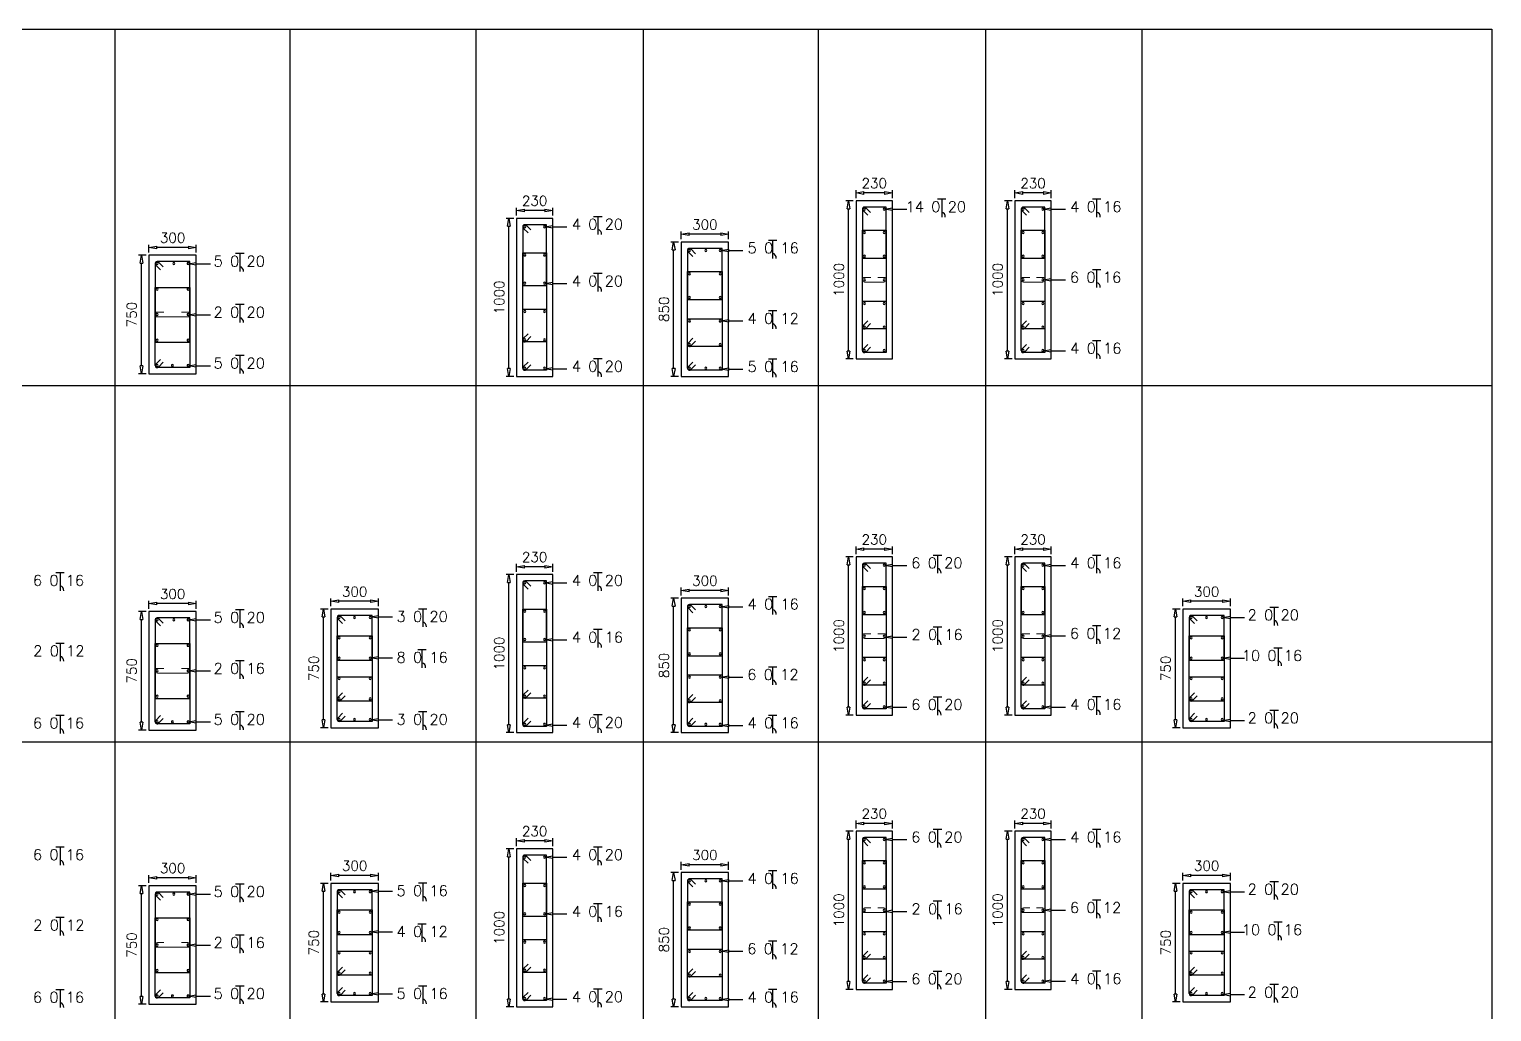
# Model space of a CAD drawing. Header units: millimetres. Extents: x 331487 to 517269, y 198509 to 399936.
# Drawn here: x 350367 to 368870, y 255423 to 267850 of the extents above; entities that cross this region are included whole.
import ezdxf

# ---------------------------------------------------------------- set-up
doc = ezdxf.new("R2010")
doc.units = ezdxf.units.MM
doc.header["$MEASUREMENT"] = 0
doc.layers.add('BEAM', color=1, linetype='Continuous', lineweight=5)
for name, color, linetype in [('COLUMN', 6, 'Continuous'), ('FOOTING', 5, 'Continuous'), ('FOOTING-SCH', 3, 'Continuous')]:
    doc.layers.add(name, color=color, linetype=linetype)
doc.styles.add('RO', font='romans.shx', dxfattribs={"height": 125})
doc.styles.add('ROMANS', font='romans.shx')

# ---------------------------------------------------------------- blocks, each defined once
blk = doc.blocks.new('_ClosedBlank')
at = {"color": 0, "linetype": 'ByBlock', "lineweight": -2}
for p, q in [((-1, 0.17), (0, 0)), ((-1, 0.17), (-1, -0.17)), ((0, 0), (-1, -0.17))]:
    blk.add_line(p, q, dxfattribs=at)

msp = doc.modelspace()

# ---------------------------------------------------------------- linework, layer by layer
at = {"color": 8, "linetype": 'Continuous'}
for p, q in [((336718, 267850), (368870, 267850)), ((336718, 263345), (368870, 263345)), ((336718, 258839), (368870, 258839))]:
    msp.add_line(p, q, dxfattribs=at)
at = {"color": 1, "linetype": 'Continuous'}
for p, q in [((361858, 265705), (361965, 265705)), ((361911, 265705), (361911, 265474)), ((363817, 265705), (363924, 265705)), ((363871, 265705), (363871, 265474)), ((357508, 265483), (357616, 265483)), ((357562, 265483), (357562, 265252)), ((359718, 265183), (359825, 265183)), ((359772, 265183), (359772, 264952)), ((352978, 265016), (353086, 265016)), ((353032, 265016), (353032, 264785)), ((363817, 264813), (363924, 264813)), ((363871, 264813), (363871, 264582)), ((357508, 264765), (357616, 264765)), ((357562, 264765), (357562, 264534)), ((352978, 264371), (353086, 264371)), ((353032, 264371), (353032, 264140)), ((359718, 264293), (359825, 264293)), ((359772, 264293), (359772, 264062)), ((363817, 263914), (363924, 263914)), ((363871, 263914), (363871, 263684)), ((352978, 263726), (353086, 263726)), ((353032, 263726), (353032, 263495)), ((357508, 263686), (357616, 263686)), ((357562, 263686), (357562, 263456)), ((359718, 263682), (359825, 263682)), ((359772, 263682), (359772, 263451)), ((361804, 261200), (361911, 261200)), ((361858, 261200), (361858, 260969)), ((363817, 261200), (363924, 261200)), ((363871, 261200), (363871, 260969)), ((350704, 260977), (350811, 260977)), ((350758, 260977), (350758, 260747)), ((357508, 260977), (357616, 260977)), ((357562, 260977), (357562, 260747)), ((355292, 260521), (355399, 260521)), ((355345, 260521), (355345, 260291)), ((359718, 260677), (359825, 260677)), ((359772, 260677), (359772, 260447)), ((366064, 260541), (366171, 260541)), ((366117, 260541), (366117, 260310)), ((352978, 260510), (353086, 260510)), ((353032, 260510), (353032, 260280)), ((357508, 260260), (357616, 260260)), ((357562, 260260), (357562, 260029)), ((361804, 260293), (361911, 260293)), ((361858, 260293), (361858, 260062)), ((363817, 260307), (363924, 260307)), ((363871, 260307), (363871, 260077)), ((350704, 260087), (350811, 260087)), ((350758, 260087), (350758, 259856)), ((355283, 260005), (355390, 260005)), ((355336, 260005), (355336, 259774)), ((366112, 260028), (366219, 260028)), ((366166, 260028), (366166, 259797)), ((352978, 259865), (353086, 259865)), ((353032, 259865), (353032, 259635)), ((359718, 259787), (359825, 259787)), ((359772, 259787), (359772, 259557)), ((361804, 259407), (361911, 259407)), ((361858, 259407), (361858, 259176)), ((363817, 259409), (363924, 259409)), ((363871, 259409), (363871, 259178)), ((366064, 259238), (366171, 259238)), ((366117, 259238), (366117, 259008)), ((350704, 259174), (350811, 259174)), ((350758, 259174), (350758, 258944)), ((352978, 259220), (353086, 259220)), ((353032, 259220), (353032, 258990)), ((355292, 259220), (355399, 259220)), ((355345, 259220), (355345, 258990)), ((357508, 259181), (357616, 259181)), ((357562, 259181), (357562, 258950)), ((359718, 259176), (359825, 259176)), ((359772, 259176), (359772, 258946)), ((361804, 257731), (361911, 257731)), ((361858, 257731), (361858, 257501)), ((363817, 257731), (363924, 257731)), ((363871, 257731), (363871, 257501)), ((350704, 257509), (350811, 257509)), ((350758, 257509), (350758, 257278)), ((357508, 257509), (357616, 257509)), ((357562, 257509), (357562, 257278)), ((359718, 257209), (359825, 257209)), ((359772, 257209), (359772, 256978)), ((352978, 257042), (353086, 257042)), ((353032, 257042), (353032, 256811)), ((355292, 257053), (355399, 257053)), ((355345, 257053), (355345, 256822)), ((366064, 257072), (366171, 257072)), ((366117, 257072), (366117, 256842)), ((361804, 256824), (361911, 256824)), ((361858, 256824), (361858, 256594)), ((363817, 256839), (363924, 256839)), ((363871, 256839), (363871, 256608)), ((357508, 256791), (357616, 256791)), ((357562, 256791), (357562, 256561)), ((350704, 256618), (350811, 256618)), ((350758, 256618), (350758, 256388)), ((355283, 256536), (355390, 256536)), ((355336, 256536), (355336, 256306)), ((366112, 256559), (366219, 256559)), ((366166, 256559), (366166, 256329)), ((352978, 256397), (353086, 256397)), ((353032, 256397), (353032, 256166)), ((359718, 256319), (359825, 256319)), ((359772, 256319), (359772, 256088)), ((361804, 255938), (361911, 255938)), ((361858, 255938), (361858, 255708)), ((363817, 255940), (363924, 255940)), ((363871, 255940), (363871, 255710)), ((350704, 255706), (350811, 255706)), ((350758, 255706), (350758, 255475)), ((352978, 255752), (353086, 255752)), ((353032, 255752), (353032, 255521)), ((355292, 255752), (355399, 255752)), ((355345, 255752), (355345, 255521)), ((357508, 255712), (357616, 255712)), ((357562, 255712), (357562, 255482)), ((359718, 255708), (359825, 255708)), ((359772, 255708), (359772, 255477)), ((366064, 255770), (366171, 255770)), ((366117, 255770), (366117, 255539))]:
    msp.add_line(p, q, dxfattribs=at)
for centre in [(361896, 265479), (363856, 265479), (357547, 265257), (359756, 264957), (353017, 264790), (357547, 264539), (363856, 264587), (353017, 264145), (359756, 264067), (363856, 263688), (353017, 263500), (357547, 263460), (359756, 263456), (361843, 260974), (363856, 260974), (350743, 260752), (357547, 260752), (353017, 260284), (355330, 260295), (359756, 260452), (366102, 260315), (357547, 260034), (361843, 260067), (363856, 260081), (350743, 259861), (355321, 259779), (366150, 259802), (353017, 259639), (359756, 259562), (361843, 259181), (363856, 259183), (353017, 258994), (355330, 258994), (366102, 259012), (350743, 258948), (357547, 258955), (359756, 258951), (361843, 257505), (363856, 257505), (350743, 257283), (357547, 257283), (359756, 256983), (353017, 256816), (355330, 256827), (366102, 256846), (361843, 256598), (363856, 256613), (350743, 256393), (357547, 256565), (355321, 256310), (366150, 256333), (353017, 256171), (359756, 256093), (361843, 255712), (363856, 255714), (350743, 255480), (353017, 255526), (355330, 255526), (357547, 255486), (359756, 255482), (366102, 255544)]:
    msp.add_arc(centre, 61.2, 355.5803, 75.6804, dxfattribs=at)
at = {"layer": 'BEAM', "ltscale": 0.05}
for p, q in [((360936, 264711), (361016, 264711)), ((360936, 264651), (361181, 264651)), ((361181, 264711), (361101, 264711)), ((362945, 264711), (363025, 264711)), ((362945, 264651), (363189, 264651)), ((363189, 264711), (363109, 264711)), ((351991, 264272), (352071, 264272)), ((352374, 264272), (352294, 264272)), ((351991, 264212), (352374, 264212)), ((360936, 260205), (361016, 260205)), ((361181, 260205), (361101, 260205)), ((362945, 260205), (363025, 260205)), ((363189, 260205), (363109, 260205)), ((360936, 260145), (361181, 260145)), ((362945, 260145), (363189, 260145)), ((351991, 259766), (352071, 259766)), ((351991, 259706), (352374, 259706)), ((352374, 259766), (352294, 259766)), ((360936, 256737), (361016, 256737)), ((360936, 256677), (361181, 256677)), ((361181, 256737), (361101, 256737)), ((362945, 256737), (363025, 256737)), ((362945, 256677), (363189, 256677)), ((363189, 256737), (363109, 256737)), ((351991, 256298), (352071, 256298)), ((352374, 256298), (352294, 256298)), ((351991, 256238), (352374, 256238))]:
    msp.add_line(p, q, dxfattribs=at)
for centre, start, end in [((360936, 264681), 90, 270), ((361181, 264681), 270, 90), ((362945, 264681), 90, 270), ((363189, 264681), 270, 90), ((351991, 264242), 90, 270), ((352374, 264242), 270, 90), ((360936, 260175), 90, 270), ((361181, 260175), 270, 90), ((362945, 260175), 90, 270), ((363189, 260175), 270, 90), ((351991, 259736), 90, 270), ((352374, 259736), 270, 90), ((360936, 256707), 90, 270), ((361181, 256707), 270, 90), ((362945, 256707), 90, 270), ((363189, 256707), 270, 90), ((351991, 256268), 90, 270), ((352374, 256268), 270, 90)]:
    msp.add_arc(centre, 30, start, end, dxfattribs=at)
at = {"layer": 'COLUMN'}
for p, q in [((361288, 265680), (360828, 265680)), ((360828, 265680), (360828, 263680)), ((361288, 263680), (361288, 265680)), ((363297, 265680), (362837, 265680)), ((362837, 265680), (362837, 263680)), ((363297, 263680), (363297, 265680)), ((356991, 265458), (356531, 265458)), ((356531, 265458), (356531, 263458)), ((356991, 263458), (356991, 265458)), ((359215, 265158), (358615, 265158)), ((358615, 265158), (358615, 263458)), ((359215, 263458), (359215, 265158)), ((352481, 264991), (351881, 264991)), ((351881, 264991), (351881, 263491)), ((352481, 263491), (352481, 264991)), ((360828, 263680), (361288, 263680)), ((362837, 263680), (363297, 263680)), ((351881, 263491), (352481, 263491)), ((356531, 263458), (356991, 263458)), ((358615, 263458), (359215, 263458)), ((361288, 261175), (360828, 261175)), ((360828, 261175), (360828, 259175)), ((361288, 259175), (361288, 261175)), ((363297, 261175), (362837, 261175)), ((362837, 261175), (362837, 259175)), ((363297, 259175), (363297, 261175)), ((356991, 260953), (356531, 260953)), ((356531, 260953), (356531, 258953)), ((356991, 258953), (356991, 260953)), ((359215, 260653), (358615, 260653)), ((358615, 260653), (358615, 258953)), ((359215, 258953), (359215, 260653)), ((352481, 260485), (351881, 260485)), ((351881, 260485), (351881, 258985)), ((352481, 258985), (352481, 260485)), ((354784, 260516), (354184, 260516)), ((354184, 260516), (354184, 259016)), ((354784, 259016), (354784, 260516)), ((365563, 260516), (364963, 260516)), ((364963, 260516), (364963, 259016)), ((365563, 259016), (365563, 260516)), ((360828, 259175), (361288, 259175)), ((362837, 259175), (363297, 259175)), ((351881, 258985), (352481, 258985)), ((354184, 259016), (354784, 259016)), ((356531, 258953), (356991, 258953)), ((358615, 258953), (359215, 258953)), ((364963, 259016), (365563, 259016)), ((361288, 257706), (360828, 257706)), ((360828, 257706), (360828, 255706)), ((361288, 255706), (361288, 257706)), ((363297, 257706), (362837, 257706)), ((362837, 257706), (362837, 255706)), ((363297, 255706), (363297, 257706)), ((356991, 257484), (356531, 257484)), ((356531, 257484), (356531, 255484)), ((356991, 255484), (356991, 257484)), ((352481, 257017), (351881, 257017)), ((351881, 257017), (351881, 255517)), ((352481, 255517), (352481, 257017)), ((354784, 257047), (354184, 257047)), ((354184, 257047), (354184, 255547)), ((354784, 255547), (354784, 257047)), ((359215, 257184), (358615, 257184)), ((358615, 257184), (358615, 255484)), ((359215, 255484), (359215, 257184)), ((365563, 257047), (364963, 257047)), ((364963, 257047), (364963, 255547)), ((365563, 255547), (365563, 257047)), ((360828, 255706), (361288, 255706)), ((362837, 255706), (363297, 255706)), ((354184, 255547), (354784, 255547)), ((364963, 255547), (365563, 255547)), ((351881, 255517), (352481, 255517)), ((356531, 255484), (356991, 255484)), ((358615, 255484), (359215, 255484))]:
    msp.add_line(p, q, dxfattribs=at)
at = {"layer": 'COLUMN', "color": 3}
for p, q in [((360908, 265575), (360908, 264953)), ((360916, 265557), (360976, 265497)), ((361208, 265600), (360933, 265600)), ((361011, 265533), (360951, 265593)), ((361208, 264953), (361208, 265600)), ((362917, 265575), (362917, 264953)), ((362924, 265557), (362984, 265497)), ((363217, 265600), (362942, 265600)), ((363019, 265533), (362959, 265593)), ((363217, 264953), (363217, 265600)), ((356611, 265353), (356611, 264608)), ((356618, 265335), (356678, 265275)), ((356911, 265378), (356636, 265378)), ((356713, 265311), (356653, 265371)), ((356911, 264608), (356911, 265378)), ((360908, 264085), (360908, 265308)), ((360908, 265308), (361208, 265308)), ((361208, 265308), (361208, 264060)), ((362917, 264085), (362917, 265308)), ((362917, 265308), (363217, 265308)), ((363217, 265308), (363217, 264060)), ((356611, 263920), (356611, 265022)), ((356611, 265022), (356911, 265022)), ((356911, 265022), (356911, 263895)), ((358695, 265053), (358695, 264431)), ((358702, 265035), (358762, 264975)), ((359135, 265078), (358720, 265078)), ((358797, 265011), (358738, 265071)), ((359135, 264431), (359135, 265078)), ((351961, 264886), (351961, 263893)), ((351968, 264868), (352028, 264808)), ((352401, 264911), (351986, 264911)), ((352063, 264844), (352003, 264903)), ((352401, 263893), (352401, 264911)), ((358695, 263863), (358695, 264786)), ((358695, 264786), (359135, 264786)), ((359135, 264786), (359135, 263838)), ((360908, 264953), (361208, 264953)), ((362917, 264953), (363217, 264953)), ((356611, 264608), (356911, 264608)), ((351961, 263596), (351961, 264585)), ((351961, 264585), (352401, 264585)), ((352401, 264585), (352401, 263571)), ((358695, 264431), (359135, 264431)), ((360908, 263785), (360908, 264411)), ((360908, 264411), (361208, 264411)), ((361208, 264411), (361208, 263760)), ((362917, 263785), (362917, 264411)), ((362917, 264411), (363217, 264411)), ((363217, 264411), (363217, 263760)), ((356611, 263563), (356611, 264309)), ((356611, 264309), (356911, 264309)), ((356911, 264309), (356911, 263538)), ((358695, 263563), (358695, 264189)), ((358695, 264189), (359135, 264189)), ((359135, 264189), (359135, 263538)), ((360916, 264103), (360976, 264163)), ((361208, 264060), (360933, 264060)), ((361011, 264127), (360951, 264067)), ((362924, 264103), (362984, 264163)), ((363217, 264060), (362942, 264060)), ((363019, 264127), (362959, 264067)), ((351961, 263893), (352401, 263893)), ((356618, 263938), (356678, 263998)), ((356911, 263895), (356636, 263895)), ((356713, 263962), (356653, 263902)), ((358702, 263881), (358762, 263941)), ((358797, 263905), (358738, 263845)), ((360916, 263803), (360976, 263863)), ((362924, 263803), (362984, 263863)), ((351968, 263613), (352028, 263673)), ((359135, 263838), (358720, 263838)), ((361208, 263760), (360933, 263760)), ((361011, 263827), (360951, 263767)), ((363217, 263760), (362942, 263760)), ((363019, 263827), (362959, 263767)), ((352401, 263571), (351986, 263571)), ((352063, 263638), (352003, 263578)), ((356618, 263581), (356678, 263641)), ((356911, 263538), (356636, 263538)), ((356713, 263605), (356653, 263545)), ((358702, 263581), (358762, 263641)), ((359135, 263538), (358720, 263538)), ((358797, 263605), (358738, 263545)), ((361208, 261095), (360933, 261095)), ((361011, 261028), (360951, 261087)), ((361208, 260448), (361208, 261095)), ((363217, 261095), (362942, 261095)), ((363019, 261028), (362959, 261087)), ((363217, 260448), (363217, 261095)), ((360908, 261070), (360908, 260448)), ((360916, 261052), (360976, 260992)), ((362917, 261070), (362917, 260448)), ((362924, 261052), (362984, 260992)), ((356611, 260848), (356611, 260102)), ((356618, 260830), (356678, 260770)), ((356911, 260873), (356636, 260873)), ((356713, 260806), (356653, 260865)), ((356911, 260102), (356911, 260873)), ((360908, 259580), (360908, 260802)), ((360908, 260802), (361208, 260802)), ((361208, 260802), (361208, 259555)), ((362917, 259580), (362917, 260802)), ((362917, 260802), (363217, 260802)), ((363217, 260802), (363217, 259555)), ((358695, 260548), (358695, 259926)), ((358702, 260530), (358762, 260470)), ((359135, 260573), (358720, 260573)), ((358797, 260506), (358738, 260565)), ((359135, 259926), (359135, 260573)), ((351961, 260380), (351961, 259387)), ((351968, 260363), (352028, 260303)), ((352401, 260405), (351986, 260405)), ((352063, 260338), (352003, 260398)), ((352401, 259387), (352401, 260405)), ((354264, 260411), (354264, 259869)), ((354271, 260393), (354331, 260333)), ((354704, 260436), (354289, 260436)), ((354366, 260369), (354307, 260428)), ((354704, 259869), (354704, 260436)), ((356611, 259415), (356611, 260516)), ((356611, 260516), (356911, 260516)), ((356911, 260516), (356911, 259390)), ((360908, 260448), (361208, 260448)), ((362917, 260448), (363217, 260448)), ((365043, 260411), (365043, 259869)), ((365050, 260393), (365110, 260333)), ((365483, 260436), (365068, 260436)), ((365145, 260369), (365085, 260428)), ((365483, 259869), (365483, 260436)), ((354264, 259378), (354264, 260178)), ((354264, 260178), (354704, 260178)), ((354704, 260178), (354704, 259353)), ((358695, 259358), (358695, 260280)), ((358695, 260280), (359135, 260280)), ((359135, 260280), (359135, 259333)), ((365043, 259378), (365043, 260178)), ((365043, 260178), (365483, 260178)), ((365483, 260178), (365483, 259353)), ((351961, 259090), (351961, 260079)), ((351961, 260079), (352401, 260079)), ((352401, 260079), (352401, 259065)), ((356611, 260102), (356911, 260102)), ((354264, 259869), (354704, 259869)), ((356611, 259058), (356611, 259803)), ((356611, 259803), (356911, 259803)), ((356911, 259803), (356911, 259033)), ((358695, 259926), (359135, 259926)), ((360908, 259280), (360908, 259906)), ((360908, 259906), (361208, 259906)), ((361208, 259906), (361208, 259255)), ((362917, 259280), (362917, 259906)), ((362917, 259906), (363217, 259906)), ((363217, 259906), (363217, 259255)), ((365043, 259869), (365483, 259869)), ((354264, 259121), (354264, 259658)), ((354264, 259658), (354704, 259658)), ((354704, 259658), (354704, 259096)), ((358695, 259058), (358695, 259684)), ((358695, 259684), (359135, 259684)), ((359135, 259684), (359135, 259033)), ((360916, 259597), (360976, 259657)), ((361011, 259622), (360951, 259562)), ((362924, 259597), (362984, 259657)), ((363019, 259622), (362959, 259562)), ((365043, 259121), (365043, 259658)), ((365043, 259658), (365483, 259658)), ((365483, 259658), (365483, 259096)), ((354271, 259396), (354331, 259456)), ((354366, 259420), (354307, 259360)), ((356618, 259432), (356678, 259492)), ((356713, 259457), (356653, 259397)), ((358702, 259375), (358762, 259435)), ((361208, 259555), (360933, 259555)), ((363217, 259555), (362942, 259555)), ((365050, 259396), (365110, 259456)), ((365145, 259420), (365085, 259360)), ((351961, 259387), (352401, 259387)), ((354704, 259353), (354289, 259353)), ((356911, 259390), (356636, 259390)), ((359135, 259333), (358720, 259333)), ((358797, 259399), (358738, 259340)), ((360916, 259297), (360976, 259357)), ((361208, 259255), (360933, 259255)), ((361011, 259322), (360951, 259262)), ((362924, 259297), (362984, 259357)), ((363217, 259255), (362942, 259255)), ((363019, 259322), (362959, 259262)), ((365483, 259353), (365068, 259353)), ((351968, 259108), (352028, 259168)), ((352401, 259065), (351986, 259065)), ((352063, 259132), (352003, 259073)), ((354271, 259138), (354331, 259198)), ((354704, 259096), (354289, 259096)), ((354366, 259162), (354307, 259103)), ((356618, 259075), (356678, 259135)), ((356713, 259099), (356653, 259040)), ((358702, 259075), (358762, 259135)), ((358797, 259099), (358738, 259040)), ((365050, 259138), (365110, 259198)), ((365483, 259096), (365068, 259096)), ((365145, 259162), (365085, 259103)), ((356911, 259033), (356636, 259033)), ((359135, 259033), (358720, 259033)), ((360908, 257601), (360908, 256979)), ((360916, 257583), (360976, 257523)), ((361208, 257626), (360933, 257626)), ((361011, 257559), (360951, 257619)), ((361208, 256979), (361208, 257626)), ((362917, 257601), (362917, 256979)), ((362924, 257583), (362984, 257523)), ((363217, 257626), (362942, 257626)), ((363019, 257559), (362959, 257619)), ((363217, 256979), (363217, 257626)), ((356611, 257379), (356611, 256634)), ((356911, 257404), (356636, 257404)), ((356713, 257337), (356653, 257397)), ((356911, 256634), (356911, 257404)), ((356618, 257361), (356678, 257301)), ((360908, 256111), (360908, 257334)), ((360908, 257334), (361208, 257334)), ((361208, 257334), (361208, 256086)), ((362917, 256111), (362917, 257334)), ((362917, 257334), (363217, 257334)), ((363217, 257334), (363217, 256086)), ((356611, 255946), (356611, 257048)), ((356611, 257048), (356911, 257048)), ((356911, 257048), (356911, 255921)), ((358695, 257079), (358695, 256457)), ((358702, 257061), (358762, 257001)), ((359135, 257104), (358720, 257104)), ((358797, 257037), (358738, 257097)), ((359135, 256457), (359135, 257104)), ((351961, 256912), (351961, 255919)), ((351968, 256894), (352028, 256834)), ((352401, 256937), (351986, 256937)), ((352063, 256870), (352003, 256930)), ((352401, 255919), (352401, 256937)), ((354264, 256942), (354264, 256401)), ((354271, 256924), (354331, 256864)), ((354704, 256967), (354289, 256967)), ((354366, 256900), (354307, 256960)), ((354704, 256401), (354704, 256967)), ((360908, 256979), (361208, 256979)), ((362917, 256979), (363217, 256979)), ((365043, 256942), (365043, 256401)), ((365050, 256924), (365110, 256864)), ((365483, 256967), (365068, 256967)), ((365145, 256900), (365085, 256960)), ((365483, 256401), (365483, 256967)), ((354264, 255909), (354264, 256710)), ((354264, 256710), (354704, 256710)), ((354704, 256710), (354704, 255884)), ((356611, 256634), (356911, 256634)), ((358695, 255889), (358695, 256812)), ((358695, 256812), (359135, 256812)), ((359135, 256812), (359135, 255864)), ((365043, 255909), (365043, 256710)), ((365043, 256710), (365483, 256710)), ((365483, 256710), (365483, 255884)), ((351961, 255622), (351961, 256611)), ((351961, 256611), (352401, 256611)), ((352401, 256611), (352401, 255597)), ((358695, 256457), (359135, 256457)), ((354264, 256401), (354704, 256401)), ((356611, 255589), (356611, 256335)), ((356611, 256335), (356911, 256335)), ((356911, 256335), (356911, 255564)), ((360908, 255811), (360908, 256438)), ((360908, 256438), (361208, 256438)), ((361208, 256438), (361208, 255786)), ((362917, 255811), (362917, 256438)), ((362917, 256438), (363217, 256438)), ((363217, 256438), (363217, 255786)), ((365043, 256401), (365483, 256401)), ((354264, 255652), (354264, 256190)), ((354264, 256190), (354704, 256190)), ((354704, 256190), (354704, 255627)), ((358695, 255589), (358695, 256216)), ((358695, 256216), (359135, 256216)), ((359135, 256216), (359135, 255564)), ((360916, 256129), (360976, 256189)), ((361208, 256086), (360933, 256086)), ((361011, 256153), (360951, 256093)), ((362924, 256129), (362984, 256189)), ((363217, 256086), (362942, 256086)), ((363019, 256153), (362959, 256093)), ((365043, 255652), (365043, 256190)), ((365043, 256190), (365483, 256190)), ((365483, 256190), (365483, 255627)), ((351961, 255919), (352401, 255919)), ((354271, 255927), (354331, 255987)), ((354366, 255951), (354307, 255892)), ((356618, 255964), (356678, 256024)), ((356911, 255921), (356636, 255921)), ((356713, 255988), (356653, 255928)), ((358702, 255907), (358762, 255967)), ((358797, 255931), (358738, 255871)), ((365050, 255927), (365110, 255987)), ((365145, 255951), (365085, 255892)), ((354271, 255670), (354331, 255730)), ((354704, 255884), (354289, 255884)), ((359135, 255864), (358720, 255864)), ((360916, 255829), (360976, 255889)), ((361208, 255786), (360933, 255786)), ((361011, 255853), (360951, 255793)), ((362924, 255829), (362984, 255889)), ((363217, 255786), (362942, 255786)), ((363019, 255853), (362959, 255793)), ((365050, 255670), (365110, 255730)), ((365483, 255884), (365068, 255884)), ((351968, 255640), (352028, 255700)), ((352401, 255597), (351986, 255597)), ((352063, 255664), (352003, 255604)), ((354704, 255627), (354289, 255627)), ((354366, 255694), (354307, 255634)), ((356618, 255607), (356678, 255667)), ((356911, 255564), (356636, 255564)), ((356713, 255631), (356653, 255571)), ((358702, 255607), (358762, 255667)), ((359135, 255564), (358720, 255564)), ((358797, 255631), (358738, 255571)), ((365483, 255627), (365068, 255627)), ((365145, 255694), (365085, 255634))]:
    msp.add_line(p, q, dxfattribs=at)
at = {"layer": 'COLUMN', "color": 4}
for points in [[(361289, 265574), (361468, 265574)], [(363298, 265574), (363476, 265574)], [(356991, 265352), (357170, 265352)], [(359216, 265052), (359394, 265052)], [(352481, 264884), (352660, 264884)], [(356991, 264634), (357170, 264634)], [(363298, 264681), (363476, 264681)], [(352481, 264239), (352660, 264239)], [(359216, 264162), (359394, 264162)], [(363298, 263783), (363476, 263783)], [(352481, 263594), (352660, 263594)], [(356991, 263555), (357170, 263555)], [(359216, 263551), (359394, 263551)], [(361289, 261068), (361468, 261068)], [(363298, 261068), (363476, 261068)], [(356991, 260846), (357170, 260846)], [(359216, 260546), (359394, 260546)], [(352481, 260379), (352660, 260379)], [(354785, 260417), (354963, 260417)], [(365564, 260409), (365742, 260409)], [(361289, 260161), (361468, 260161)], [(363298, 260176), (363476, 260176)], [(356991, 260128), (357170, 260128)], [(354785, 259901), (354963, 259901)], [(365564, 259896), (365742, 259896)], [(352481, 259734), (352660, 259734)], [(359216, 259656), (359394, 259656)], [(361289, 259275), (361468, 259275)], [(363298, 259277), (363476, 259277)], [(352481, 259089), (352660, 259089)], [(354785, 259116), (354963, 259116)], [(356991, 259049), (357170, 259049)], [(359216, 259045), (359394, 259045)], [(365564, 259107), (365742, 259107)], [(361289, 257600), (361468, 257600)], [(363298, 257600), (363476, 257600)], [(356991, 257378), (357170, 257378)], [(359216, 257078), (359394, 257078)], [(352481, 256911), (352660, 256911)], [(354785, 256949), (354963, 256949)], [(365564, 256941), (365742, 256941)], [(356991, 256660), (357170, 256660)], [(361289, 256693), (361468, 256693)], [(363298, 256708), (363476, 256708)], [(352481, 256266), (352660, 256266)], [(354785, 256432), (354963, 256432)], [(365564, 256428), (365742, 256428)], [(359216, 256188), (359394, 256188)], [(361289, 255807), (361468, 255807)], [(363298, 255809), (363476, 255809)], [(352481, 255621), (352660, 255621)], [(354785, 255648), (354963, 255648)], [(356991, 255581), (357170, 255581)], [(359216, 255577), (359394, 255577)], [(365564, 255639), (365742, 255639)]]:
    msp.add_lwpolyline(points, dxfattribs=at)
at = {"layer": 'COLUMN', "color": 3}
for centre, start, end in [((360933, 265575), 45, 180), ((360933, 265575), 90, 225), ((362942, 265575), 45, 180), ((362942, 265575), 90, 225), ((356636, 265353), 45, 180), ((356636, 265353), 90, 225), ((358720, 265053), 45, 180), ((358720, 265053), 90, 225), ((351986, 264886), 45, 180), ((351986, 264886), 90, 225), ((360933, 264085), 135, 270), ((360933, 264085), 180, 315), ((362942, 264085), 135, 270), ((362942, 264085), 180, 315), ((356636, 263920), 135, 270), ((356636, 263920), 180, 315), ((358720, 263863), 135, 270), ((358720, 263863), 180, 315), ((360933, 263785), 135, 270), ((360933, 263785), 180, 315), ((362942, 263785), 135, 270), ((362942, 263785), 180, 315), ((351986, 263596), 135, 270), ((351986, 263596), 180, 315), ((356636, 263563), 135, 270), ((356636, 263563), 180, 315), ((358720, 263563), 135, 270), ((358720, 263563), 180, 315), ((360933, 261070), 45, 180), ((360933, 261070), 90, 225), ((362942, 261070), 45, 180), ((362942, 261070), 90, 225), ((356636, 260848), 45, 180), ((356636, 260848), 90, 225), ((358720, 260548), 45, 180), ((358720, 260548), 90, 225), ((351986, 260380), 45, 180), ((351986, 260380), 90, 225), ((354289, 260411), 45, 180), ((354289, 260411), 90, 225), ((365068, 260411), 45, 180), ((365068, 260411), 90, 225), ((360933, 259580), 135, 270), ((362942, 259580), 135, 270), ((356636, 259415), 135, 270), ((356636, 259415), 180, 315), ((360933, 259580), 180, 315), ((362942, 259580), 180, 315), ((354289, 259378), 135, 270), ((354289, 259378), 180, 315), ((358720, 259358), 135, 270), ((358720, 259358), 180, 315), ((360933, 259280), 135, 270), ((360933, 259280), 180, 315), ((362942, 259280), 135, 270), ((362942, 259280), 180, 315), ((365068, 259378), 135, 270), ((365068, 259378), 180, 315), ((351986, 259090), 135, 270), ((351986, 259090), 180, 315), ((354289, 259121), 135, 270), ((354289, 259121), 180, 315), ((356636, 259058), 135, 270), ((356636, 259058), 180, 315), ((358720, 259058), 135, 270), ((358720, 259058), 180, 315), ((365068, 259121), 135, 270), ((365068, 259121), 180, 315), ((360933, 257601), 45, 180), ((360933, 257601), 90, 225), ((362942, 257601), 45, 180), ((362942, 257601), 90, 225), ((356636, 257379), 45, 180), ((356636, 257379), 90, 225), ((358720, 257079), 45, 180), ((358720, 257079), 90, 225), ((351986, 256912), 45, 180), ((351986, 256912), 90, 225), ((354289, 256942), 45, 180), ((354289, 256942), 90, 225), ((365068, 256942), 45, 180), ((365068, 256942), 90, 225), ((360933, 256111), 135, 270), ((360933, 256111), 180, 315), ((362942, 256111), 135, 270), ((362942, 256111), 180, 315), ((354289, 255909), 135, 270), ((354289, 255909), 180, 315), ((356636, 255946), 135, 270), ((356636, 255946), 180, 315), ((358720, 255889), 135, 270), ((365068, 255909), 135, 270), ((365068, 255909), 180, 315), ((358720, 255889), 180, 315), ((360933, 255811), 135, 270), ((360933, 255811), 180, 315), ((362942, 255811), 135, 270), ((362942, 255811), 180, 315), ((351986, 255622), 135, 270), ((351986, 255622), 180, 315), ((354289, 255652), 135, 270), ((354289, 255652), 180, 315), ((356636, 255589), 135, 270), ((356636, 255589), 180, 315), ((358720, 255589), 135, 270), ((358720, 255589), 180, 315), ((365068, 255652), 135, 270), ((365068, 255652), 180, 315)]:
    msp.add_arc(centre, 25, start, end, dxfattribs=at)
at = {"layer": 'COLUMN', "color": 7}
for centre, start, end in [((360933, 265575), 0, 180), ((360933, 265575), 180, 0), ((361183, 265575), 0, 180), ((361183, 265575), 180, 0), ((362942, 265575), 0, 180), ((362942, 265575), 180, 0), ((363192, 265575), 0, 180), ((363192, 265575), 180, 0), ((356636, 265353), 0, 180), ((356636, 265353), 180, 0), ((356886, 265353), 0, 180), ((356886, 265353), 180, 0), ((360933, 265280), 0, 180), ((360933, 265280), 180, 0), ((361183, 265280), 0, 180), ((361183, 265280), 180, 0), ((362942, 265280), 0, 180), ((362942, 265280), 180, 0), ((363192, 265280), 0, 180), ((363192, 265280), 180, 0), ((356636, 264995), 0, 180), ((356636, 264995), 180, 0), ((356886, 264995), 0, 180), ((356886, 264995), 180, 0), ((358720, 265053), 0, 180), ((358720, 265053), 180, 0), ((358926, 265053), 0, 180), ((358926, 265053), 180, 0), ((359110, 265053), 0, 180), ((359110, 265053), 180, 0), ((360933, 264978), 0, 180), ((360933, 264978), 180, 0), ((361183, 264978), 0, 180), ((361183, 264978), 180, 0), ((362942, 264978), 0, 180), ((362942, 264978), 180, 0), ((363192, 264978), 0, 180), ((363192, 264978), 180, 0), ((351986, 264886), 0, 180), ((351986, 264886), 180, 0), ((352198, 264886), 0, 180), ((352198, 264886), 180, 0), ((352376, 264886), 0, 180), ((352376, 264886), 180, 0), ((356636, 264637), 0, 180), ((356636, 264637), 180, 0), ((356886, 264637), 0, 180), ((356886, 264637), 180, 0), ((358720, 264758), 0, 180), ((358720, 264758), 180, 0), ((359110, 264758), 0, 180), ((359110, 264758), 180, 0), ((360933, 264680), 0, 180), ((360933, 264680), 180, 0), ((361183, 264680), 0, 180), ((361183, 264680), 180, 0), ((362942, 264680), 0, 180), ((362942, 264680), 180, 0), ((363192, 264680), 0, 180), ((363192, 264680), 180, 0), ((351986, 264563), 0, 180), ((351986, 264563), 180, 0), ((352376, 264563), 0, 180), ((352376, 264563), 180, 0), ((358720, 264456), 0, 180), ((358720, 264456), 180, 0), ((359110, 264456), 0, 180), ((359110, 264456), 180, 0), ((351986, 264241), 0, 180), ((351986, 264241), 180, 0), ((352376, 264241), 0, 180), ((352376, 264241), 180, 0), ((356636, 264279), 0, 180), ((356636, 264279), 180, 0), ((356886, 264279), 0, 180), ((356886, 264279), 180, 0), ((360933, 264382), 0, 180), ((360933, 264382), 180, 0), ((361183, 264382), 0, 180), ((361183, 264382), 180, 0), ((362942, 264382), 0, 180), ((362942, 264382), 180, 0), ((363192, 264382), 0, 180), ((363192, 264382), 180, 0), ((358720, 264160), 0, 180), ((358720, 264160), 180, 0), ((359110, 264160), 0, 180), ((359110, 264160), 180, 0), ((360933, 264083), 0, 180), ((360933, 264083), 180, 0), ((361183, 264083), 0, 180), ((361183, 264083), 180, 0), ((362942, 264083), 0, 180), ((362942, 264083), 180, 0), ((363192, 264083), 0, 180), ((363192, 264083), 180, 0), ((351986, 263918), 0, 180), ((351986, 263918), 180, 0), ((352376, 263918), 0, 180), ((352376, 263918), 180, 0), ((356636, 263921), 0, 180), ((356636, 263921), 180, 0), ((356886, 263921), 0, 180), ((356886, 263921), 180, 0), ((358720, 263861), 0, 180), ((358720, 263861), 180, 0), ((359110, 263861), 0, 180), ((359110, 263861), 180, 0), ((360933, 263785), 0, 180), ((360933, 263785), 180, 0), ((361183, 263785), 0, 180), ((361183, 263785), 180, 0), ((362942, 263785), 0, 180), ((362942, 263785), 180, 0), ((363192, 263785), 0, 180), ((363192, 263785), 180, 0), ((351986, 263596), 0, 180), ((351986, 263596), 180, 0), ((352178, 263596), 0, 180), ((352178, 263596), 180, 0), ((352376, 263596), 0, 180), ((352376, 263596), 180, 0), ((356636, 263563), 0, 180), ((356636, 263563), 180, 0), ((356886, 263563), 0, 180), ((356886, 263563), 180, 0), ((358720, 263563), 0, 180), ((358720, 263563), 180, 0), ((358926, 263563), 0, 180), ((358926, 263563), 180, 0), ((359110, 263563), 0, 180), ((359110, 263563), 180, 0), ((360933, 261070), 0, 180), ((361183, 261070), 0, 180), ((362942, 261070), 0, 180), ((363192, 261070), 0, 180), ((360933, 261070), 180, 0), ((361183, 261070), 180, 0), ((362942, 261070), 180, 0), ((363192, 261070), 180, 0), ((356636, 260848), 0, 180), ((356636, 260848), 180, 0), ((356886, 260848), 0, 180), ((356886, 260848), 180, 0), ((360933, 260775), 0, 180), ((360933, 260775), 180, 0), ((361183, 260775), 0, 180), ((361183, 260775), 180, 0), ((362942, 260775), 0, 180), ((362942, 260775), 180, 0), ((363192, 260775), 0, 180), ((363192, 260775), 180, 0), ((358720, 260548), 0, 180), ((358720, 260548), 180, 0), ((358926, 260548), 0, 180), ((358926, 260548), 180, 0), ((359110, 260548), 0, 180), ((359110, 260548), 180, 0), ((351986, 260380), 0, 180), ((351986, 260380), 180, 0), ((352198, 260380), 0, 180), ((352198, 260380), 180, 0), ((352376, 260380), 0, 180), ((352376, 260380), 180, 0), ((354289, 260411), 0, 180), ((354289, 260411), 180, 0), ((354482, 260411), 0, 180), ((354482, 260411), 180, 0), ((354679, 260411), 0, 180), ((354679, 260411), 180, 0), ((356636, 260490), 0, 180), ((356636, 260490), 180, 0), ((356886, 260490), 0, 180), ((356886, 260490), 180, 0), ((360933, 260473), 0, 180), ((360933, 260473), 180, 0), ((361183, 260473), 0, 180), ((361183, 260473), 180, 0), ((362942, 260473), 0, 180), ((362942, 260473), 180, 0), ((363192, 260473), 0, 180), ((363192, 260473), 180, 0), ((365068, 260411), 0, 180), ((365068, 260411), 180, 0), ((365261, 260411), 0, 180), ((365261, 260411), 180, 0), ((365458, 260411), 0, 180), ((365458, 260411), 180, 0), ((354289, 260153), 0, 180), ((354289, 260153), 180, 0), ((354679, 260153), 0, 180), ((354679, 260153), 180, 0), ((358720, 260253), 0, 180), ((358720, 260253), 180, 0), ((359110, 260253), 0, 180), ((359110, 260253), 180, 0), ((360933, 260175), 0, 180), ((360933, 260175), 180, 0), ((361183, 260175), 0, 180), ((361183, 260175), 180, 0), ((362942, 260175), 0, 180), ((362942, 260175), 180, 0), ((363192, 260175), 0, 180), ((363192, 260175), 180, 0), ((365068, 260153), 0, 180), ((365068, 260153), 180, 0), ((365458, 260153), 0, 180), ((365458, 260153), 180, 0), ((351986, 260058), 0, 180), ((351986, 260058), 180, 0), ((352376, 260058), 0, 180), ((352376, 260058), 180, 0), ((356636, 260132), 0, 180), ((356636, 260132), 180, 0), ((356886, 260132), 0, 180), ((356886, 260132), 180, 0), ((358720, 259951), 0, 180), ((359110, 259951), 0, 180), ((354289, 259895), 0, 180), ((354289, 259895), 180, 0), ((354679, 259895), 0, 180), ((354679, 259895), 180, 0), ((356636, 259774), 0, 180), ((356886, 259774), 0, 180), ((358720, 259951), 180, 0), ((359110, 259951), 180, 0), ((360933, 259876), 0, 180), ((360933, 259876), 180, 0), ((361183, 259876), 0, 180), ((361183, 259876), 180, 0), ((362942, 259876), 0, 180), ((362942, 259876), 180, 0), ((363192, 259876), 0, 180), ((363192, 259876), 180, 0), ((365068, 259895), 0, 180), ((365068, 259895), 180, 0), ((365458, 259895), 0, 180), ((365458, 259895), 180, 0), ((351986, 259735), 0, 180), ((351986, 259735), 180, 0), ((352376, 259735), 0, 180), ((352376, 259735), 180, 0), ((354289, 259637), 0, 180), ((354289, 259637), 180, 0), ((354679, 259637), 0, 180), ((354679, 259637), 180, 0), ((356636, 259774), 180, 0), ((356886, 259774), 180, 0), ((358720, 259654), 0, 180), ((358720, 259654), 180, 0), ((359110, 259654), 0, 180), ((359110, 259654), 180, 0), ((365068, 259637), 0, 180), ((365068, 259637), 180, 0), ((365458, 259637), 0, 180), ((365458, 259637), 180, 0), ((351986, 259413), 0, 180), ((351986, 259413), 180, 0), ((352376, 259413), 0, 180), ((352376, 259413), 180, 0), ((356636, 259416), 0, 180), ((356636, 259416), 180, 0), ((356886, 259416), 0, 180), ((356886, 259416), 180, 0), ((360933, 259578), 0, 180), ((360933, 259578), 180, 0), ((361183, 259578), 0, 180), ((361183, 259578), 180, 0), ((362942, 259578), 0, 180), ((362942, 259578), 180, 0), ((363192, 259578), 0, 180), ((363192, 259578), 180, 0), ((354289, 259379), 0, 180), ((354289, 259379), 180, 0), ((354679, 259379), 0, 180), ((354679, 259379), 180, 0), ((358720, 259356), 0, 180), ((358720, 259356), 180, 0), ((359110, 259356), 0, 180), ((359110, 259356), 180, 0), ((360933, 259280), 0, 180), ((360933, 259280), 180, 0), ((361183, 259280), 0, 180), ((361183, 259280), 180, 0), ((362942, 259280), 0, 180), ((362942, 259280), 180, 0), ((363192, 259280), 0, 180), ((363192, 259280), 180, 0), ((365068, 259379), 0, 180), ((365068, 259379), 180, 0), ((365458, 259379), 0, 180), ((365458, 259379), 180, 0), ((351986, 259090), 0, 180), ((351986, 259090), 180, 0), ((352178, 259090), 0, 180), ((352178, 259090), 180, 0), ((352376, 259090), 0, 180), ((352376, 259090), 180, 0), ((354289, 259121), 0, 180), ((354289, 259121), 180, 0), ((354482, 259121), 0, 180), ((354482, 259121), 180, 0), ((354679, 259121), 0, 180), ((354679, 259121), 180, 0), ((356636, 259058), 0, 180), ((356636, 259058), 180, 0), ((356886, 259058), 0, 180), ((356886, 259058), 180, 0), ((358720, 259058), 0, 180), ((358720, 259058), 180, 0), ((358926, 259058), 0, 180), ((358926, 259058), 180, 0), ((359110, 259058), 0, 180), ((359110, 259058), 180, 0), ((365068, 259121), 0, 180), ((365068, 259121), 180, 0), ((365261, 259121), 0, 180), ((365261, 259121), 180, 0), ((365458, 259121), 0, 180), ((365458, 259121), 180, 0), ((360933, 257601), 0, 180), ((360933, 257601), 180, 0), ((361183, 257601), 0, 180), ((361183, 257601), 180, 0), ((362942, 257601), 0, 180), ((362942, 257601), 180, 0), ((363192, 257601), 0, 180), ((363192, 257601), 180, 0), ((356636, 257379), 0, 180), ((356636, 257379), 180, 0), ((356886, 257379), 0, 180), ((356886, 257379), 180, 0), ((360933, 257307), 0, 180), ((360933, 257307), 180, 0), ((361183, 257307), 0, 180), ((361183, 257307), 180, 0), ((362942, 257307), 0, 180), ((362942, 257307), 180, 0), ((363192, 257307), 0, 180), ((363192, 257307), 180, 0), ((356636, 257021), 0, 180), ((356636, 257021), 180, 0), ((356886, 257021), 0, 180), ((356886, 257021), 180, 0), ((358720, 257079), 0, 180), ((358720, 257079), 180, 0), ((358926, 257079), 0, 180), ((358926, 257079), 180, 0), ((359110, 257079), 0, 180), ((359110, 257079), 180, 0), ((360933, 257004), 0, 180), ((360933, 257004), 180, 0), ((361183, 257004), 0, 180), ((361183, 257004), 180, 0), ((362942, 257004), 0, 180), ((362942, 257004), 180, 0), ((363192, 257004), 0, 180), ((363192, 257004), 180, 0), ((351986, 256912), 0, 180), ((351986, 256912), 180, 0), ((352198, 256912), 0, 180), ((352198, 256912), 180, 0), ((352376, 256912), 0, 180), ((352376, 256912), 180, 0), ((354289, 256942), 0, 180), ((354289, 256942), 180, 0), ((354482, 256942), 0, 180), ((354482, 256942), 180, 0), ((354679, 256942), 0, 180), ((354679, 256942), 180, 0), ((365068, 256942), 0, 180), ((365068, 256942), 180, 0), ((365261, 256942), 0, 180), ((365261, 256942), 180, 0), ((365458, 256942), 0, 180), ((365458, 256942), 180, 0), ((354289, 256684), 0, 180), ((354289, 256684), 180, 0), ((354679, 256684), 0, 180), ((354679, 256684), 180, 0), ((356636, 256663), 0, 180), ((356636, 256663), 180, 0), ((356886, 256663), 0, 180), ((356886, 256663), 180, 0), ((358720, 256784), 0, 180), ((358720, 256784), 180, 0), ((359110, 256784), 0, 180), ((359110, 256784), 180, 0), ((360933, 256706), 0, 180), ((360933, 256706), 180, 0), ((361183, 256706), 0, 180), ((361183, 256706), 180, 0), ((362942, 256706), 0, 180), ((362942, 256706), 180, 0), ((363192, 256706), 0, 180), ((363192, 256706), 180, 0), ((365068, 256684), 0, 180), ((365068, 256684), 180, 0), ((365458, 256684), 0, 180), ((365458, 256684), 180, 0), ((351986, 256589), 0, 180), ((351986, 256589), 180, 0), ((352376, 256589), 0, 180), ((352376, 256589), 180, 0), ((358720, 256482), 0, 180), ((358720, 256482), 180, 0), ((359110, 256482), 0, 180), ((359110, 256482), 180, 0), ((351986, 256267), 0, 180), ((351986, 256267), 180, 0), ((352376, 256267), 0, 180), ((352376, 256267), 180, 0), ((354289, 256426), 0, 180), ((354289, 256426), 180, 0), ((354679, 256426), 0, 180), ((354679, 256426), 180, 0), ((356636, 256305), 0, 180), ((356636, 256305), 180, 0), ((356886, 256305), 0, 180), ((356886, 256305), 180, 0), ((360933, 256408), 0, 180), ((360933, 256408), 180, 0), ((361183, 256408), 0, 180), ((361183, 256408), 180, 0), ((362942, 256408), 0, 180), ((362942, 256408), 180, 0), ((363192, 256408), 0, 180), ((363192, 256408), 180, 0), ((365068, 256426), 0, 180), ((365068, 256426), 180, 0), ((365458, 256426), 0, 180), ((365458, 256426), 180, 0), ((354289, 256168), 0, 180), ((354289, 256168), 180, 0), ((354679, 256168), 0, 180), ((354679, 256168), 180, 0), ((358720, 256186), 0, 180), ((358720, 256186), 180, 0), ((359110, 256186), 0, 180), ((359110, 256186), 180, 0), ((360933, 256109), 0, 180), ((360933, 256109), 180, 0), ((361183, 256109), 0, 180), ((361183, 256109), 180, 0), ((362942, 256109), 0, 180), ((362942, 256109), 180, 0), ((363192, 256109), 0, 180), ((363192, 256109), 180, 0), ((365068, 256168), 0, 180), ((365068, 256168), 180, 0), ((365458, 256168), 0, 180), ((365458, 256168), 180, 0), ((351986, 255944), 0, 180), ((351986, 255944), 180, 0), ((352376, 255944), 0, 180), ((352376, 255944), 180, 0), ((354289, 255910), 0, 180), ((354289, 255910), 180, 0), ((354679, 255910), 0, 180), ((354679, 255910), 180, 0), ((356636, 255947), 0, 180), ((356636, 255947), 180, 0), ((356886, 255947), 0, 180), ((356886, 255947), 180, 0), ((358720, 255887), 0, 180), ((359110, 255887), 0, 180), ((365068, 255910), 0, 180), ((365068, 255910), 180, 0), ((365458, 255910), 0, 180), ((365458, 255910), 180, 0), ((358720, 255887), 180, 0), ((359110, 255887), 180, 0), ((360933, 255811), 0, 180), ((360933, 255811), 180, 0), ((361183, 255811), 0, 180), ((361183, 255811), 180, 0), ((362942, 255811), 0, 180), ((362942, 255811), 180, 0), ((363192, 255811), 0, 180), ((363192, 255811), 180, 0), ((351986, 255622), 0, 180), ((351986, 255622), 180, 0), ((352178, 255622), 0, 180), ((352178, 255622), 180, 0), ((352376, 255622), 0, 180), ((352376, 255622), 180, 0), ((354289, 255652), 0, 180), ((354289, 255652), 180, 0), ((354482, 255652), 0, 180), ((354482, 255652), 180, 0), ((354679, 255652), 0, 180), ((354679, 255652), 180, 0), ((356636, 255589), 0, 180), ((356636, 255589), 180, 0), ((356886, 255589), 0, 180), ((356886, 255589), 180, 0), ((358720, 255589), 0, 180), ((358720, 255589), 180, 0), ((358926, 255589), 0, 180), ((358926, 255589), 180, 0), ((359110, 255589), 0, 180), ((359110, 255589), 180, 0), ((365068, 255652), 0, 180), ((365068, 255652), 180, 0), ((365261, 255652), 0, 180), ((365261, 255652), 180, 0), ((365458, 255652), 0, 180), ((365458, 255652), 180, 0)]:
    msp.add_arc(centre, 12.6, start, end, dxfattribs=at)
at = {"layer": 'FOOTING', "color": 4}
for p, q in [((360828, 265715), (360828, 265814)), ((361188, 265779), (360928, 265779)), ((361288, 265715), (361288, 265814)), ((362837, 265715), (362837, 265814)), ((363197, 265779), (362937, 265779)), ((363297, 265715), (363297, 265814)), ((356531, 265493), (356531, 265592)), ((356891, 265557), (356631, 265557)), ((356991, 265493), (356991, 265592)), ((360793, 265680), (360698, 265680)), ((360733, 263780), (360733, 265580)), ((362802, 265680), (362707, 265680)), ((362742, 263780), (362742, 265580)), ((356496, 265458), (356401, 265458)), ((356436, 263558), (356436, 265358)), ((358580, 265158), (358485, 265158)), ((358615, 265193), (358615, 265292)), ((359115, 265257), (358715, 265257)), ((359215, 265193), (359215, 265292)), ((351846, 264991), (351751, 264991)), ((351881, 265026), (351881, 265125)), ((352381, 265090), (351981, 265090)), ((352481, 265026), (352481, 265125)), ((358520, 263558), (358520, 265058)), ((351786, 263591), (351786, 264891)), ((360793, 263680), (360698, 263680)), ((362802, 263680), (362707, 263680)), ((351846, 263491), (351751, 263491)), ((356496, 263458), (356401, 263458)), ((358580, 263458), (358485, 263458)), ((360828, 261210), (360828, 261309)), ((361188, 261274), (360928, 261274)), ((361288, 261210), (361288, 261309)), ((362837, 261210), (362837, 261309)), ((363197, 261274), (362937, 261274)), ((363297, 261210), (363297, 261309)), ((356531, 260988), (356531, 261087)), ((356991, 260988), (356991, 261087)), ((360793, 261175), (360698, 261175)), ((360733, 259275), (360733, 261075)), ((362802, 261175), (362707, 261175)), ((362742, 259275), (362742, 261075)), ((356496, 260953), (356401, 260953)), ((356891, 261052), (356631, 261052)), ((356436, 259053), (356436, 260853)), ((358615, 260688), (358615, 260787)), ((359115, 260752), (358715, 260752)), ((359215, 260688), (359215, 260787)), ((351881, 260520), (351881, 260620)), ((352381, 260585), (351981, 260585)), ((352481, 260520), (352481, 260620)), ((354184, 260551), (354184, 260650)), ((354684, 260615), (354284, 260615)), ((354784, 260551), (354784, 260650)), ((358580, 260653), (358485, 260653)), ((358520, 259053), (358520, 260553)), ((364963, 260551), (364963, 260650)), ((365463, 260615), (365063, 260615)), ((365563, 260551), (365563, 260650)), ((351846, 260485), (351751, 260485)), ((351786, 259085), (351786, 260385)), ((354149, 260516), (354054, 260516)), ((354089, 259116), (354089, 260416)), ((364928, 260516), (364833, 260516)), ((364868, 259116), (364868, 260416)), ((360793, 259175), (360698, 259175)), ((362802, 259175), (362707, 259175)), ((351846, 258985), (351751, 258985)), ((354149, 259016), (354054, 259016)), ((356496, 258953), (356401, 258953)), ((358580, 258953), (358485, 258953)), ((364928, 259016), (364833, 259016)), ((360828, 257741), (360828, 257840)), ((361188, 257805), (360928, 257805)), ((361288, 257741), (361288, 257840)), ((362837, 257741), (362837, 257840)), ((363197, 257805), (362937, 257805)), ((363297, 257741), (363297, 257840)), ((356531, 257519), (356531, 257618)), ((356891, 257583), (356631, 257583)), ((356991, 257519), (356991, 257618)), ((360793, 257706), (360698, 257706)), ((360733, 255806), (360733, 257606)), ((362802, 257706), (362707, 257706)), ((362742, 255806), (362742, 257606)), ((356496, 257484), (356401, 257484)), ((356436, 255584), (356436, 257384)), ((358615, 257219), (358615, 257318)), ((359115, 257283), (358715, 257283)), ((359215, 257219), (359215, 257318)), ((351846, 257017), (351751, 257017)), ((351881, 257052), (351881, 257151)), ((352381, 257116), (351981, 257116)), ((352481, 257052), (352481, 257151)), ((354149, 257047), (354054, 257047)), ((354184, 257082), (354184, 257181)), ((354684, 257146), (354284, 257146)), ((354784, 257082), (354784, 257181)), ((358580, 257184), (358485, 257184)), ((358520, 255584), (358520, 257084)), ((364928, 257047), (364833, 257047)), ((364963, 257082), (364963, 257181)), ((365463, 257146), (365063, 257146)), ((365563, 257082), (365563, 257181)), ((351786, 255617), (351786, 256917)), ((354089, 255647), (354089, 256947)), ((364868, 255647), (364868, 256947)), ((360793, 255706), (360698, 255706)), ((362802, 255706), (362707, 255706)), ((354149, 255547), (354054, 255547)), ((364928, 255547), (364833, 255547)), ((351846, 255517), (351751, 255517)), ((356496, 255484), (356401, 255484)), ((358580, 255484), (358485, 255484))]:
    msp.add_line(p, q, dxfattribs=at)
at = {"layer": 'FOOTING-SCH', "color": 8, "linetype": 'Continuous'}
for p, q in [((351451, 267850), (351451, 202508)), ((353664, 267850), (353664, 202508)), ((356019, 267850), (356019, 202508)), ((358135, 267850), (358135, 202508)), ((358135, 267850), (358135, 202508)), ((360349, 267850), (360349, 202508)), ((362465, 267850), (362465, 224155)), ((364443, 267850), (364443, 202508)), ((368870, 267850), (368870, 202508))]:
    msp.add_line(p, q, dxfattribs=at)

# ---------------------------------------------------------------- block references
at = {"layer": 'COLUMN', "color": 4, "xscale": 100, "yscale": 100, "zscale": 100, "rotation": 180}
for p in [(361189, 265574), (363198, 265574), (356891, 265352), (359116, 265052), (352381, 264884), (356891, 264634), (363198, 264681), (352381, 264239), (359116, 264162), (363198, 263783), (352381, 263594), (356891, 263555), (359116, 263551), (361189, 261068), (363198, 261068), (356891, 260846), (359116, 260546), (352381, 260379), (354685, 260417), (365464, 260409), (361189, 260161), (363198, 260176), (356891, 260128), (354685, 259901), (365464, 259896), (352381, 259734), (359116, 259656), (361189, 259275), (363198, 259277), (352381, 259089), (354685, 259116), (356891, 259049), (359116, 259045), (365464, 259107), (361189, 257600), (363198, 257600), (356891, 257378), (359116, 257078), (352381, 256911), (354685, 256949), (365464, 256941), (356891, 256660), (361189, 256693), (363198, 256708), (354685, 256432), (352381, 256266), (365464, 256428), (359116, 256188), (361189, 255807), (363198, 255809), (352381, 255621), (354685, 255648), (356891, 255581), (359116, 255577), (365464, 255639)]:
    msp.add_blockref('_ClosedBlank', p, dxfattribs=at)
at = {"layer": 'FOOTING', "color": 4, "xscale": 100, "yscale": 100, "zscale": 100}
for p, rotation in [((360828, 265779), 180), ((362837, 265779), 180), ((356531, 265557), 180), ((360733, 265680), 90), ((362742, 265680), 90), ((356436, 265458), 90), ((358520, 265158), 90), ((358615, 265257), 180), ((351786, 264991), 90), ((351881, 265090), 180), ((360733, 263680), 270), ((362742, 263680), 270), ((351786, 263491), 270), ((356436, 263458), 270), ((358520, 263458), 270), ((360828, 261274), 180), ((362837, 261274), 180), ((360733, 261175), 90), ((362742, 261175), 90), ((356436, 260953), 90), ((356531, 261052), 180), ((358615, 260752), 180), ((351881, 260585), 180), ((354184, 260615), 180), ((358520, 260653), 90), ((364963, 260615), 180), ((351786, 260485), 90), ((354089, 260516), 90), ((364868, 260516), 90), ((360733, 259175), 270), ((362742, 259175), 270), ((351786, 258985), 270), ((354089, 259016), 270), ((356436, 258953), 270), ((358520, 258953), 270), ((364868, 259016), 270), ((360828, 257805), 180), ((362837, 257805), 180), ((356531, 257583), 180), ((360733, 257706), 90), ((362742, 257706), 90), ((356436, 257484), 90), ((358615, 257283), 180), ((351786, 257017), 90), ((351881, 257116), 180), ((354089, 257047), 90), ((354184, 257146), 180), ((358520, 257184), 90), ((364868, 257047), 90), ((364963, 257146), 180), ((360733, 255706), 270), ((362742, 255706), 270), ((351786, 255517), 270), ((354089, 255547), 270), ((356436, 255484), 270), ((358520, 255484), 270), ((364868, 255547), 270)]:
    msp.add_blockref('_ClosedBlank', p, dxfattribs=dict(at, rotation=rotation))
for p in [(361288, 265779), (363297, 265779), (356991, 265557), (359215, 265257), (352481, 265090), (361288, 261274), (363297, 261274), (356991, 261052), (359215, 260752), (352481, 260585), (354784, 260615), (365563, 260615), (361288, 257805), (363297, 257805), (356991, 257583), (359215, 257283), (352481, 257116), (354784, 257146), (365563, 257146)]:
    msp.add_blockref('_ClosedBlank', p, dxfattribs=at)

# ---------------------------------------------------------------- texts
at = {"layer": 'COLUMN', "color": 1, "style": 'ROMANS'}
for s, p in [('14 0 20', (361455, 265538)), ('4 0 16', (363537, 265538)), ('4 0 20', (357231, 265316)), ('5 0 16', (359455, 265016)), ('5 0 20', (352700, 264849)), ('6 0 16', (363534, 264646)), ('4 0 20', (357231, 264598)), ('2 0 20', (352700, 264204)), ('4 0 12', (359455, 264126)), ('4 0 16', (363537, 263747)), ('5 0 20', (352700, 263559)), ('4 0 20', (357231, 263519)), ('5 0 16', (359455, 263515)), ('6 0 20', (361526, 261033)), ('4 0 16', (363537, 261033)), ('6 0 16', (350414, 260811)), ('4 0 20', (357231, 260811)), ('4 0 16', (359455, 260511)), ('5 0 20', (352700, 260343)), ('3 0 20', (355014, 260354)), ('2 0 20', (365782, 260374)), ('4 0 16', (357231, 260093)), ('2 0 16', (361529, 260126)), ('6 0 12', (363534, 260140)), ('2 0 12', (350418, 259920)), ('8 0 16', (355014, 259838)), ('10 0 16', (365708, 259861)), ('2 0 16', (352700, 259698)), ('6 0 12', (359452, 259621)), ('6 0 20', (361526, 259240)), ('4 0 16', (363537, 259242)), ('6 0 16', (350414, 259007)), ('5 0 20', (352700, 259053)), ('3 0 20', (355014, 259053)), ('4 0 20', (357231, 259014)), ('4 0 16', (359455, 259009)), ('2 0 20', (365782, 259071)), ('6 0 20', (361526, 257564)), ('4 0 16', (363537, 257564)), ('6 0 16', (350414, 257342)), ('4 0 20', (357231, 257342)), ('5 0 20', (352700, 256875)), ('5 0 16', (355014, 256886)), ('4 0 16', (359455, 257042)), ('2 0 20', (365782, 256905)), ('4 0 16', (357231, 256624)), ('2 0 16', (361529, 256657)), ('6 0 12', (363534, 256672)), ('2 0 12', (350418, 256452)), ('4 0 12', (355014, 256369)), ('10 0 16', (365708, 256392)), ('2 0 16', (352700, 256230)), ('6 0 12', (359452, 256152)), ('6 0 20', (361526, 255771)), ('4 0 16', (363537, 255773)), ('5 0 20', (352700, 255585)), ('5 0 16', (355014, 255585)), ('2 0 20', (365782, 255603)), ('6 0 16', (350414, 255539)), ('4 0 20', (357231, 255545)), ('4 0 16', (359455, 255541))]:
    msp.add_text(s, height=135, dxfattribs=at).set_placement(p)
at = {"layer": 'FOOTING', "color": 3, "char_height": 125, "attachment_point": 5, "style": 'RO'}
for s, insert in [('230', (361058, 265902)), ('230', (363067, 265902)), ('230', (356761, 265680)), ('300', (358915, 265380)), ('300', (352181, 265213)), ('230', (361058, 261396)), ('230', (363067, 261396)), ('230', (356761, 261174)), ('300', (358915, 260874)), ('300', (352181, 260707)), ('300', (354484, 260737)), ('300', (365263, 260737)), ('230', (361058, 257928)), ('230', (363067, 257928)), ('230', (356761, 257706)), ('300', (358915, 257406)), ('300', (352181, 257239)), ('300', (354484, 257269)), ('300', (365263, 257269))]:
    msp.add_mtext(s, dxfattribs=dict(at, insert=insert))
at = {"layer": 'FOOTING', "color": 3, "char_height": 125, "attachment_point": 5, "rotation": 90, "style": 'RO'}
for s, insert in [('1000', (360611, 264680)), ('1000', (362619, 264680)), ('1000', (356313, 264458)), ('850', (358398, 264308)), ('750', (351663, 264241)), ('1000', (360611, 260175)), ('1000', (362619, 260175)), ('1000', (356313, 259953)), ('750', (351663, 259735)), ('750', (353967, 259766)), ('850', (358398, 259803)), ('750', (364745, 259766)), ('1000', (360611, 256706)), ('1000', (362619, 256706)), ('1000', (356313, 256484)), ('850', (358398, 256334)), ('750', (351663, 256267)), ('750', (353967, 256297)), ('750', (364745, 256297))]:
    msp.add_mtext(s, dxfattribs=dict(at, insert=insert))

doc.saveas('drawing.dxf')
